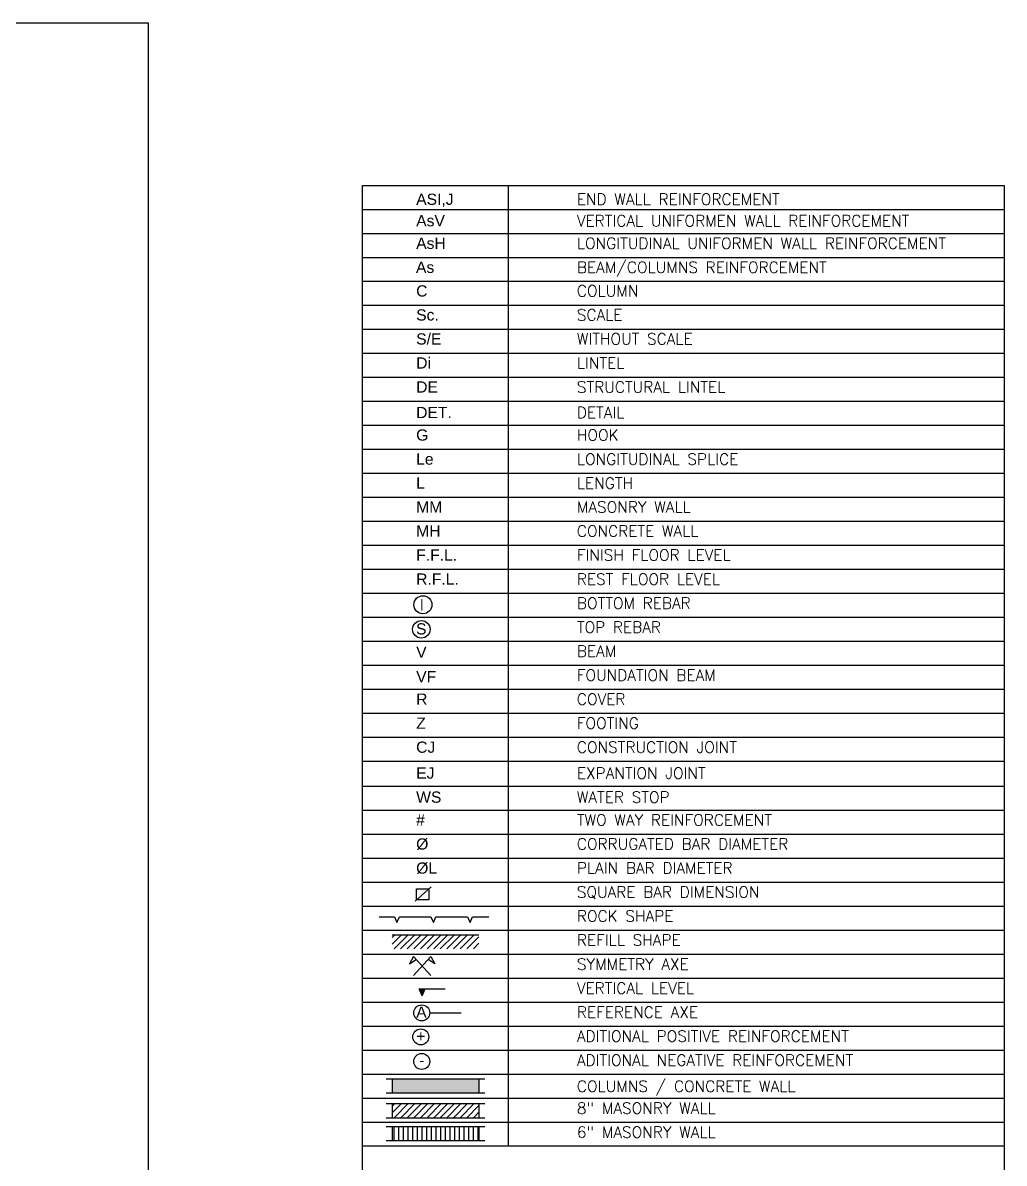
# Model space of a CAD drawing. Header units: millimetres. Extents: x -110 to 118, y 0 to 143.
# Drawn here: x 104.64 to 117.76, y 113.9 to 129.16 of the extents above; entities that cross this region are included whole.
import ezdxf

# ---------------------------------------------------------------- set-up
doc = ezdxf.new("R2010")
doc.units = ezdxf.units.MM
for name, color, linetype in [('col', 7, 'Continuous'), ('DIMTEXTO', 4, 'Continuous'), ('MURO', 7, 'Continuous'), ('PFIXDCW', 4, 'Continuous'), ('Texto', 4, 'Continuous')]:
    doc.layers.add(name, color=color, linetype=linetype)
doc.layers.add('NOT TO PLOT', color=7, linetype='Continuous', plot=False)
doc.styles.add('arial', font='arial.ttf')
doc.styles.add('ROMANC', font='romanc.shx')
doc.styles.add('SIMPLEX', font='SIMPLEX', dxfattribs={"height": 0.2})

msp = doc.modelspace()

# ---------------------------------------------------------------- hatches: boundary and pattern name
at = {"layer": 'MURO'}
msp.add_hatch(color=1, dxfattribs=at).paths.add_polyline_path([(109.979, 116.141), (110.017, 116.235), (109.939, 116.235)])
at = {"layer": 'PFIXDCW', "linetype": 'Continuous'}
h = msp.add_hatch(dxfattribs=at)
h.set_pattern_fill('ANSI31', color=1, scale=0.5, style=0)
h.set_pattern_definition([(45, (-1079.771566, -453.972593), (-0.0441941738, 0.0441941738), [])])
h.paths.add_polyline_path([(110.736, 116.771), (110.736, 116.959), (109.577, 116.959), (109.577, 116.771)])
msp.add_hatch(color=1, dxfattribs=at).paths.add_polyline_path([(110.736, 114.843), (110.736, 115.031), (109.577, 115.031), (109.577, 114.843)])
h = msp.add_hatch(dxfattribs=at)
h.set_pattern_fill('ANSI31', color=1, scale=0.5, style=0)
h.set_pattern_definition([(45, (-1079.771566, -456.231864), (-0.0441941738, 0.0441941738), [])])
h.paths.add_polyline_path([(110.736, 114.512), (110.736, 114.7), (109.577, 114.7), (109.577, 114.512)])
h = msp.add_hatch(dxfattribs=at)
h.set_pattern_fill('ANSI31', color=1, scale=0.5, angle=45, style=0)
h.set_pattern_definition([(90, (-1079.771566, -456.231864), (-0.0625, 0), [])])
h.paths.add_polyline_path([(110.736, 114.205), (110.736, 114.393), (109.577, 114.393), (109.577, 114.205)])

# ---------------------------------------------------------------- linework, layer by layer
at = {"layer": 'col', "color": 7}
for p, q in [((109.179, 114.129), (109.179, 126.982)), ((109.179, 126.982), (117.765, 126.982)), ((117.765, 126.982), (117.765, 114.129)), ((109.179, 107.268), (109.179, 114.771)), ((117.765, 114.771), (117.765, 107.268))]:
    msp.add_line(p, q, dxfattribs=at)
at = {"layer": 'DIMTEXTO', "color": 1}
for points in [[(109.405, 117.199), (109.607, 117.199), (109.641, 117.123), (109.674, 117.199), (109.894, 117.199)], [(109.894, 117.199), (110.096, 117.199), (110.13, 117.123), (110.163, 117.2), (110.383, 117.2)], [(110.383, 117.2), (110.585, 117.2), (110.619, 117.124), (110.652, 117.2), (110.872, 117.2)]]:
    msp.add_lwpolyline(points, dxfattribs=at)
at = {"layer": 'MURO', "color": 1}
msp.add_circle((109.988, 121.373), 0.121, dxfattribs=at)
at = {"layer": 'NOT TO PLOT'}
msp.add_lwpolyline([(94.541, 106.38), (93.83, 106.38), (93.83, 129.156), (106.312, 129.156), (106.312, 106.38), (105.316, 106.38)], dxfattribs=at)
at = {"layer": 'PFIXDCW', "color": 1, "linetype": 'Continuous'}
for p, q in [((109.577, 116.959), (110.738, 116.959)), ((109.496, 115.031), (110.816, 115.031)), ((109.577, 115.031), (109.577, 114.843)), ((110.736, 115.031), (110.736, 114.843)), ((109.496, 114.843), (110.816, 114.843)), ((109.496, 114.7), (110.816, 114.7)), ((109.577, 114.7), (109.577, 114.512)), ((110.736, 114.7), (110.736, 114.512)), ((109.496, 114.512), (110.816, 114.512)), ((109.496, 114.393), (110.816, 114.393)), ((109.577, 114.393), (109.577, 114.205)), ((110.736, 114.393), (110.736, 114.205)), ((109.496, 114.205), (110.816, 114.205))]:
    msp.add_line(p, q, dxfattribs=at)
at = {"layer": 'Texto', "color": 1}
for p, q in [((111.128, 126.982), (111.128, 114.129)), ((109.179, 126.661), (117.765, 126.661)), ((109.179, 126.34), (117.765, 126.34)), ((109.179, 126.018), (117.765, 126.018)), ((109.179, 125.702), (117.765, 125.702)), ((109.179, 125.381), (117.765, 125.381)), ((109.179, 125.06), (117.765, 125.06)), ((109.179, 124.739), (117.765, 124.739)), ((109.179, 124.417), (117.765, 124.417)), ((109.179, 124.096), (117.765, 124.096)), ((109.179, 123.775), (117.765, 123.775)), ((109.179, 123.454), (117.765, 123.454)), ((109.179, 123.132), (117.765, 123.132)), ((109.179, 122.811), (117.765, 122.811)), ((109.179, 122.491), (117.765, 122.491)), ((109.179, 122.17), (117.765, 122.17)), ((109.179, 121.849), (117.765, 121.849)), ((109.179, 121.527), (117.765, 121.527)), ((109.179, 121.206), (117.765, 121.206)), ((109.179, 120.885), (117.765, 120.885)), ((109.179, 120.564), (117.765, 120.564)), ((109.179, 120.242), (117.765, 120.242)), ((109.179, 119.921), (117.765, 119.921)), ((109.179, 119.6), (117.765, 119.6)), ((109.179, 119.279), (117.765, 119.279)), ((109.179, 118.947), (117.765, 118.947)), ((109.179, 118.626), (117.765, 118.626)), ((109.179, 118.305), (117.765, 118.305)), ((109.179, 117.984), (117.765, 117.984)), ((109.179, 117.662), (117.765, 117.662)), ((109.884, 117.407), (110.097, 117.598)), ((109.179, 117.341), (117.765, 117.341)), ((109.179, 117.02), (117.765, 117.02)), ((109.179, 116.699), (117.765, 116.699)), ((109.863, 116.666), (109.81, 116.571)), ((109.81, 116.571), (109.9, 116.626)), ((110.095, 116.413), (109.863, 116.666)), ((109.863, 116.413), (110.095, 116.666)), ((110.147, 116.571), (110.058, 116.626)), ((110.095, 116.666), (110.147, 116.571)), ((109.179, 116.377), (117.765, 116.377)), ((109.939, 116.235), (110.284, 116.235)), ((109.979, 116.141), (109.939, 116.235)), ((109.979, 116.141), (110.017, 116.235)), ((109.179, 116.056), (117.765, 116.056)), ((110.08, 115.914), (110.5, 115.914)), ((109.179, 115.735), (117.765, 115.735)), ((109.179, 115.414), (117.765, 115.414)), ((109.179, 115.092), (117.765, 115.092)), ((109.179, 114.771), (117.765, 114.771)), ((109.179, 114.45), (117.765, 114.45)), ((117.765, 114.129), (109.179, 114.129))]:
    msp.add_line(p, q, dxfattribs=at)
msp.add_lwpolyline([(109.903, 117.574), (110.069, 117.574), (110.069, 117.427), (109.903, 117.427)], close=True, dxfattribs=at)
for centre, radius in [((109.967, 121.044), 0.118), ((109.973, 115.914), 0.107), ((109.96, 115.593), 0.107), ((109.973, 115.264), 0.107)]:
    msp.add_circle(centre, radius, dxfattribs=at)

# ---------------------------------------------------------------- texts
for s, style, p in [('ASI,J', 'arial', (109.898, 126.721)), ('END WALL REINFORCEMENT', 'SIMPLEX', (112.048, 126.721)), ('AsV', 'arial', (109.898, 126.434)), ('VERTICAL UNIFORMEN WALL REINFORCEMENT', 'SIMPLEX', (112.048, 126.434)), ('AsH', 'arial', (109.898, 126.132)), ('LONGITUDINAL UNIFORMEN WALL REINFORCEMENT', 'SIMPLEX', (112.048, 126.132)), ('BEAM/COLUMNS REINFORCEMENT', 'SIMPLEX', (112.048, 125.811)), ('As', 'arial', (109.895, 125.811)), ('C', 'arial', (109.898, 125.495)), ('COLUMN', 'SIMPLEX', (112.048, 125.495)), ('Sc.', 'arial', (109.898, 125.174)), ('SCALE', 'SIMPLEX', (112.048, 125.174)), ('S/E', 'arial', (109.898, 124.853)), ('WITHOUT SCALE', 'SIMPLEX', (112.048, 124.853)), ('Di', 'arial', (109.898, 124.531)), ('LINTEL', 'SIMPLEX', (112.048, 124.531)), ('DE', 'arial', (109.898, 124.21)), ('STRUCTURAL LINTEL', 'SIMPLEX', (112.048, 124.21)), ('DET.', 'arial', (109.898, 123.869)), ('DETAIL', 'SIMPLEX', (112.048, 123.869)), ('G', 'arial', (109.898, 123.568)), ('HOOK', 'SIMPLEX', (112.048, 123.568)), ('Le', 'arial', (109.898, 123.246)), ('LONGITUDINAL SPLICE', 'SIMPLEX', (112.048, 123.246)), ('L', 'arial', (109.898, 122.925)), ('LENGTH', 'SIMPLEX', (112.048, 122.925)), ('MM', 'arial', (109.898, 122.605)), ('MASONRY WALL', 'SIMPLEX', (112.048, 122.605)), ('MH', 'arial', (109.898, 122.284)), ('CONCRETE WALL', 'SIMPLEX', (112.048, 122.284)), ('F.F.L.', 'arial', (109.898, 121.963)), ('FINISH FLOOR LEVEL', 'SIMPLEX', (112.048, 121.963)), ('R.F.L.', 'arial', (109.898, 121.641)), ('REST FLOOR LEVEL', 'SIMPLEX', (112.048, 121.641)), ('I', 'ROMANC', (109.946, 121.296)), ('BOTTOM REBAR', 'SIMPLEX', (112.048, 121.32)), ('S', 'arial', (109.896, 120.975)), ('TOP REBAR', 'SIMPLEX', (112.048, 120.999)), ('V', 'arial', (109.898, 120.664)), ('BEAM', 'SIMPLEX', (112.048, 120.678)), ('FOUNDATION BEAM', 'SIMPLEX', (112.048, 120.356)), ('VF', 'arial', (109.898, 120.336)), ('R', 'arial', (109.898, 120.035)), ('COVER', 'SIMPLEX', (112.048, 120.035)), ('Z', 'arial', (109.898, 119.714)), ('FOOTING', 'SIMPLEX', (112.048, 119.714)), ('CJ', 'arial', (109.898, 119.393)), ('CONSTRUCTION JOINT', 'SIMPLEX', (112.048, 119.393)), ('EJ', 'arial', (109.898, 119.046)), ('EXPANTION JOINT', 'SIMPLEX', (112.048, 119.046)), ('WS', 'arial', (109.898, 118.725)), ('WATER STOP', 'SIMPLEX', (112.048, 118.725)), ('#', 'arial', (109.898, 118.419)), ('TWO WAY REINFORCEMENT', 'SIMPLEX', (112.048, 118.419)), ('%%C', 'arial', (109.898, 118.098)), ('CORRUGATED BAR DIAMETER', 'SIMPLEX', (112.048, 118.098)), ('%%CL', 'arial', (109.898, 117.776)), ('PLAIN BAR DIAMETER', 'SIMPLEX', (112.048, 117.776)), ('SQUARE BAR DIMENSION', 'SIMPLEX', (112.048, 117.455)), ('ROCK SHAPE', 'SIMPLEX', (112.048, 117.134)), ('REFILL SHAPE', 'SIMPLEX', (112.048, 116.813)), ('SYMMETRY AXE', 'SIMPLEX', (112.048, 116.491)), ('VERTICAL LEVEL', 'SIMPLEX', (112.048, 116.17)), ('A', 'arial', (109.898, 115.849)), ('REFERENCE AXE', 'SIMPLEX', (112.048, 115.849)), ('+', 'arial', (109.898, 115.528)), ('ADITIONAL POSITIVE REINFORCEMENT', 'SIMPLEX', (112.048, 115.528)), ('ADITIONAL NEGATIVE REINFORCEMENT', 'SIMPLEX', (112.048, 115.206)), ('-', 'arial', (109.94, 115.206)), ('COLUMNS / CONCRETE WALL', 'SIMPLEX', (112.048, 114.857)), ('8" MASONRY WALL', 'SIMPLEX', (112.048, 114.564)), ('6" MASONRY WALL', 'SIMPLEX', (112.048, 114.243))]:
    msp.add_text(s, height=0.15, dxfattribs=dict(at, style=style)).set_placement(p)

doc.saveas('drawing.dxf')
